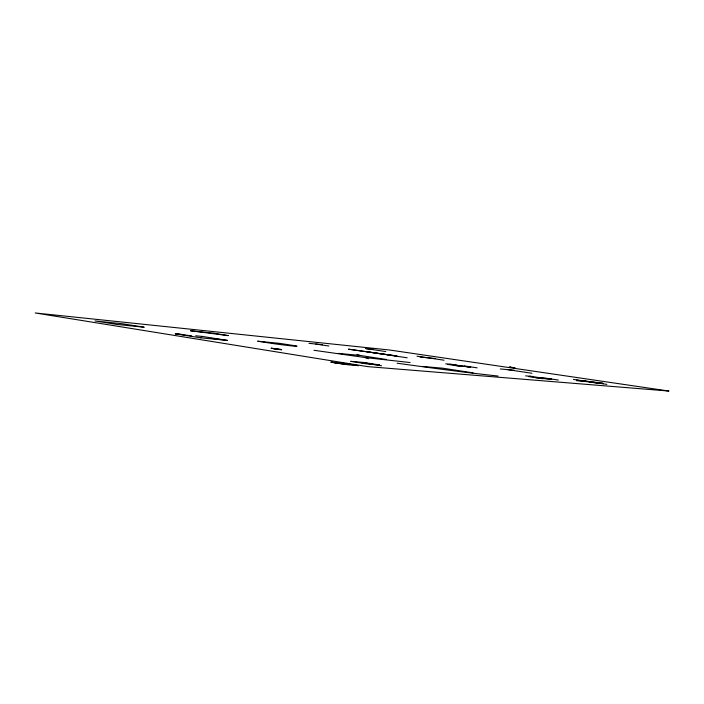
<?xml version="1.0" encoding="UTF-8"?>
<svg xmlns="http://www.w3.org/2000/svg" width="704" height="704" viewBox="0 0 704 704"><rect width="100%" height="100%" fill="white"/><g stroke="black" fill="none" stroke-linecap="round" stroke-linejoin="round"><path stroke-width="1.06" d="M182.204 334.453L175.314 333.775L200.455 337.797L201.054 337.357M201.749 336.846L202.312 336.433L227.322 340.393L200.455 337.797M279.822 349.457L275.616 349.052M272.791 348.577L273.293 348.7A77.114 2.64 7.2 0 1 274.428 348.885L275.51 349.034M535.77 377.23L536.756 377.538M345.127 364.338L331.126 362.234M333.511 362.534L345.497 363.537L358.521 365.649L347.908 364.786L330.924 362.111L342.901 363.308M535.788 377.678L551.241 378.998M364.795 363.273L369.556 363.678M498.071 376.042C464.314 372.407 430.725 367.858 397.091 363.211M422.602 366.45L442.983 368.236L473.088 372.874M525.554 375.883L533.377 376.552M576.602 380.723L586.678 381.586M593.208 382.149L602.73 382.958M456.227 365.182L455.004 365.147L470.219 367.162L449.918 364.232M313.975 350.284L365.235 357.562L410.124 362.534M338.246 353.373L359.621 355.388L386.32 359.498M445.72 363.845L454.062 364.619M500.333 368.958L514.466 370.278M454.238 365.376L458.445 365.763M466.708 366.529L470.765 366.898M510.057 367.215L514.386 367.717M514.193 367.778L515.073 367.866L509.379 367.074L510.268 367.162M195.703 335.782L202.312 336.433M420.121 357.025L435.107 358.521M309.003 343.341L322.458 344.722M373.402 349.378L365.71 348.577L385.766 351.56M537.715 377.397L543.541 378.118M175.314 333.775L191.646 335.852M211.147 338.334L227.322 340.393M543.673 378.576L551.716 379.447L550.414 379.148M372.372 364.074L361.126 362.516L366.027 363.528M583.273 380.67L603.275 383.636M416.97 356.189L444.066 360.21M507.478 369.626L531.934 373.252M573.408 379.412L606.866 384.375M576.673 380.098L596.816 383.09M464.438 365.948L477.154 367.858M544.201 377.934L558.342 380.063M315.788 344.036L328.865 346.007M366.916 351.736L407.194 357.799M529.487 376.218L543.611 378.347M447.832 364.408L460.698 366.344M528.642 376.605L542.995 378.77M373.296 364.452L381.524 365.763M356.99 354.367L359.621 355.388M365.235 357.562L368.245 358.723M228.219 335.606L190.529 330.774L213.206 333.106L228.219 335.606M668.8 391.037L367.62 366.608L35.2 312.963L389.55 350.002L668.8 391.037M379.579 364.98L366.907 363.915L350.68 361.328L363.458 362.419L379.579 364.98M279.928 343.402L257.638 341.194L269.562 343.05A16.474 0.458 7.3 0 0 292.767 346.016A16.474 0.458 7.3 0 0 291.764 345.233L279.928 343.402M396.836 356.013L348.638 349.21L396.836 356.013M144.021 327.193L116.82 324.43L95.014 320.945L122.25 323.743L144.021 327.193M281.23 349.474L271.022 348.181L281.635 349.862L281.23 349.474"/></g></svg>
